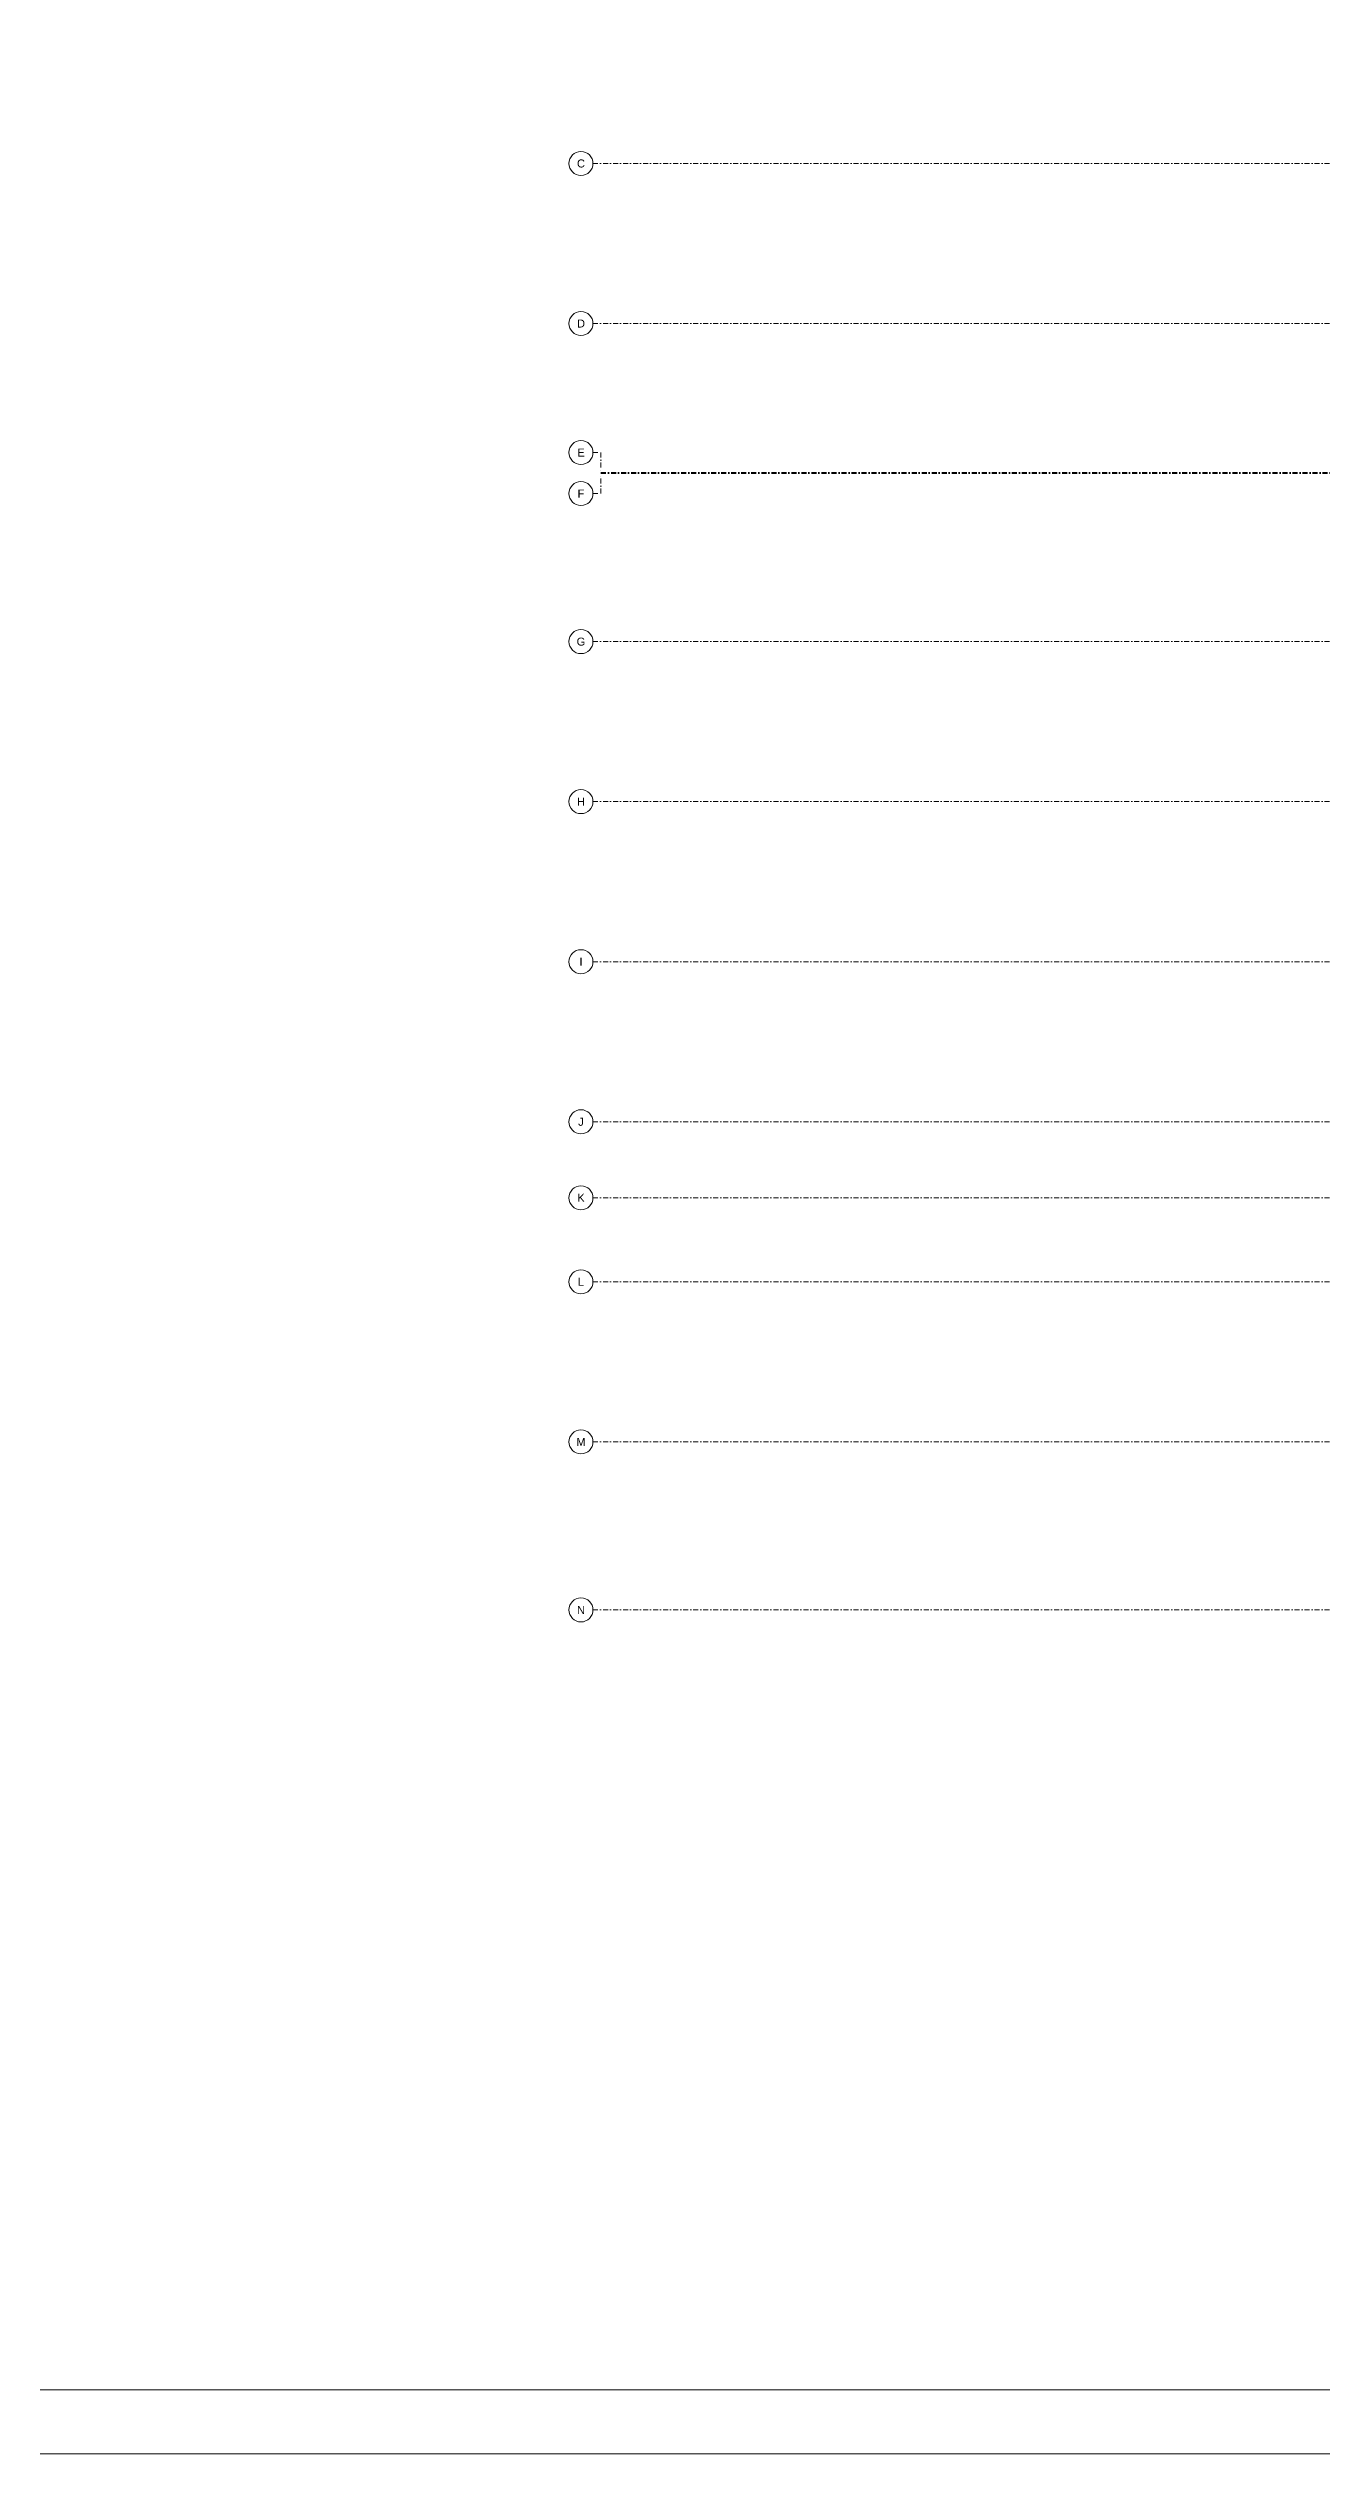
# Model space of a CAD drawing. Header units: metres. Extents: x -13194 to 152406, y -4219 to 19791.
# Drawn here: x -6827 to -459, y -4219 to 7807 of the extents above; entities that cross this region are included whole.
import ezdxf
from ezdxf.enums import TextEntityAlignment as Align

# ---------------------------------------------------------------- set-up
doc = ezdxf.new("R2010")
doc.units = ezdxf.units.M
doc.header["$LTSCALE"] = 100
doc.header["$MEASUREMENT"] = 0
doc.linetypes.add('DASHDOT2', pattern=[0.5, 0.25, -0.125, 0, -0.125])
doc.layers.get('0').update_dxf_attribs({"color": 9, "lineweight": 9})
for name, color, linetype, lineweight in [('21', 9, 'Continuous', 9), ('24', 9, 'DASHDOT2', 9), ('40A', 9, 'Continuous', 9)]:
    doc.layers.add(name, color=color, linetype=linetype, lineweight=lineweight)
doc.styles.add('Arial', font='arial.ttf', dxfattribs={"height": 2.5})

# ---------------------------------------------------------------- blocks, each defined once
blk = doc.blocks.new('0_aks')
at = {"linetype": 'Continuous'}
blk.add_circle((0, 0), 3, dxfattribs=at)
at = {"style": 'Arial'}
blk.add_attdef('AKS', text='', height=2, dxfattribs=at).set_placement((0, 0), align=Align.MIDDLE_CENTER)
blk = doc.blocks.new('p-akslar_yeni')
at = {"layer": '24'}
for points in [[(2312, -1345), (6415, -1345)], [(2312, -2145), (6415, -2145)], [(2312, -2790), (2352, -2790), (2352, -2890), (6415, -2890)], [(2312, -2995), (2352, -2995), (2352, -2895), (6415, -2895)], [(2312, -3735), (6415, -3735)], [(2312, -4535), (6415, -4535)], [(2312, -5335), (6415, -5335)], [(2312, -6135), (6415, -6135)], [(2312, -6515), (6415, -6515)], [(2312, -6935), (6415, -6935)], [(2312, -7735), (6415, -7735)], [(2312, -8575), (6415, -8575)]]:
    blk.add_lwpolyline(points, dxfattribs=at)
at = {"layer": '21', "xscale": 20, "yscale": 20, "zscale": 20}
for p, values in [((2252, -1345), {'AKS': 'C'}), ((2252, -2145), {'AKS': 'D'}), ((2252, -2790), {'AKS': 'E'}), ((2252, -2995), {'AKS': 'F'}), ((2252, -3735), {'AKS': 'G'}), ((2252, -4535), {'AKS': 'H'}), ((2252, -5335), {'AKS': 'I'}), ((2252, -6135), {'AKS': 'J'}), ((2252, -6515), {'AKS': 'K'}), ((2252, -6935), {'AKS': 'L'}), ((2252, -7735), {'AKS': 'M'}), ((2252, -8575), {'AKS': 'N'})]:
    blk.add_blockref('0_aks', p, dxfattribs=at).add_auto_attribs(values)

msp = doc.modelspace()

# ---------------------------------------------------------------- linework, layer by layer
at = {"layer": '40A'}
for points in [[(18159, -4219), (-9841, -4219), (-9841, 12601), (18159, 12601)], [(-9521, 12281), (16000, 12281), (16000, -3899), (-9521, -3899)]]:
    msp.add_lwpolyline(points, close=True, dxfattribs=at)

# ---------------------------------------------------------------- block references
at = {"layer": '24'}
msp.add_blockref('p-akslar_yeni', (-6415, 8575), dxfattribs=at)

doc.saveas('drawing.dxf')
